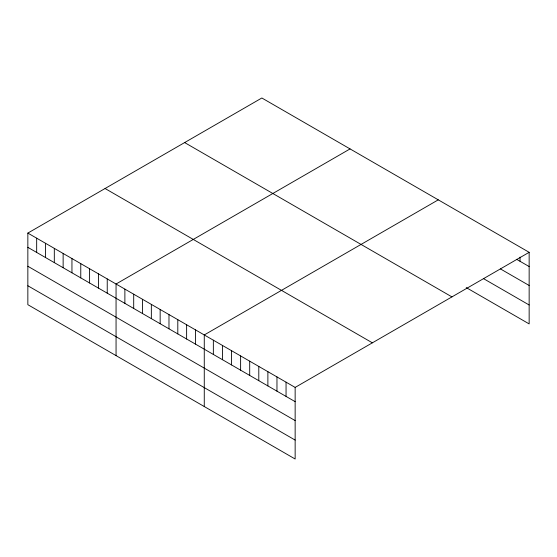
<?xml version="1.0" encoding="UTF-8"?>
<svg xmlns="http://www.w3.org/2000/svg" width="557" height="557" viewBox="0 0 557 557"><rect width="100%" height="100%" fill="white"/><g stroke="black" fill="none" stroke-linecap="round" stroke-linejoin="round"><path stroke-width="0.84" d="M27.85 233.091L295.147 387.414L295.147 459.01L27.85 304.686L27.85 233.091L261.853 97.99L529.15 252.314L529.15 323.909L466.23 287.586M350.061 148.914L116.058 284.014L116.058 355.617M438.268 199.845L204.266 334.945L204.266 406.54M295.147 387.414L529.15 252.314M516.569 259.297L529.15 266.559M500.485 268.94L529.15 285.483M483.713 278.751L529.15 304.985M184.632 142.571L451.929 296.895M105.071 188.51L372.368 342.827M27.85 247.343L295.147 401.66M27.85 266.267L295.147 420.584M27.85 285.762L295.147 440.086M520.064 257.125L520.064 261.317M286.054 382.165L286.054 396.417M276.968 376.915L276.968 391.167M267.882 371.672L267.882 385.924M258.796 366.422L258.796 380.675M249.703 361.18L249.703 375.425M240.617 355.93L240.617 370.182M231.531 350.68L231.531 364.932M222.438 345.437L222.438 359.69M213.352 340.188L213.352 354.44M195.444 329.848L195.444 344.101M186.623 324.759L186.623 339.004M177.801 319.662L177.801 333.915M168.98 314.573L168.98 328.825M160.158 309.476L160.158 323.728M151.344 304.387L151.344 318.639M142.522 299.297L142.522 313.542M133.701 294.2L133.701 308.453M124.879 289.111L124.879 303.356M107.236 278.925L107.236 293.177M98.415 273.828L98.415 288.08M89.593 268.739L89.593 282.991M80.772 263.649L80.772 277.894M71.95 258.552L71.95 272.805M63.136 253.463L63.136 267.708M54.314 248.366L54.314 262.619M45.493 243.277L45.493 257.529M36.671 238.18L36.671 252.432"/></g></svg>
